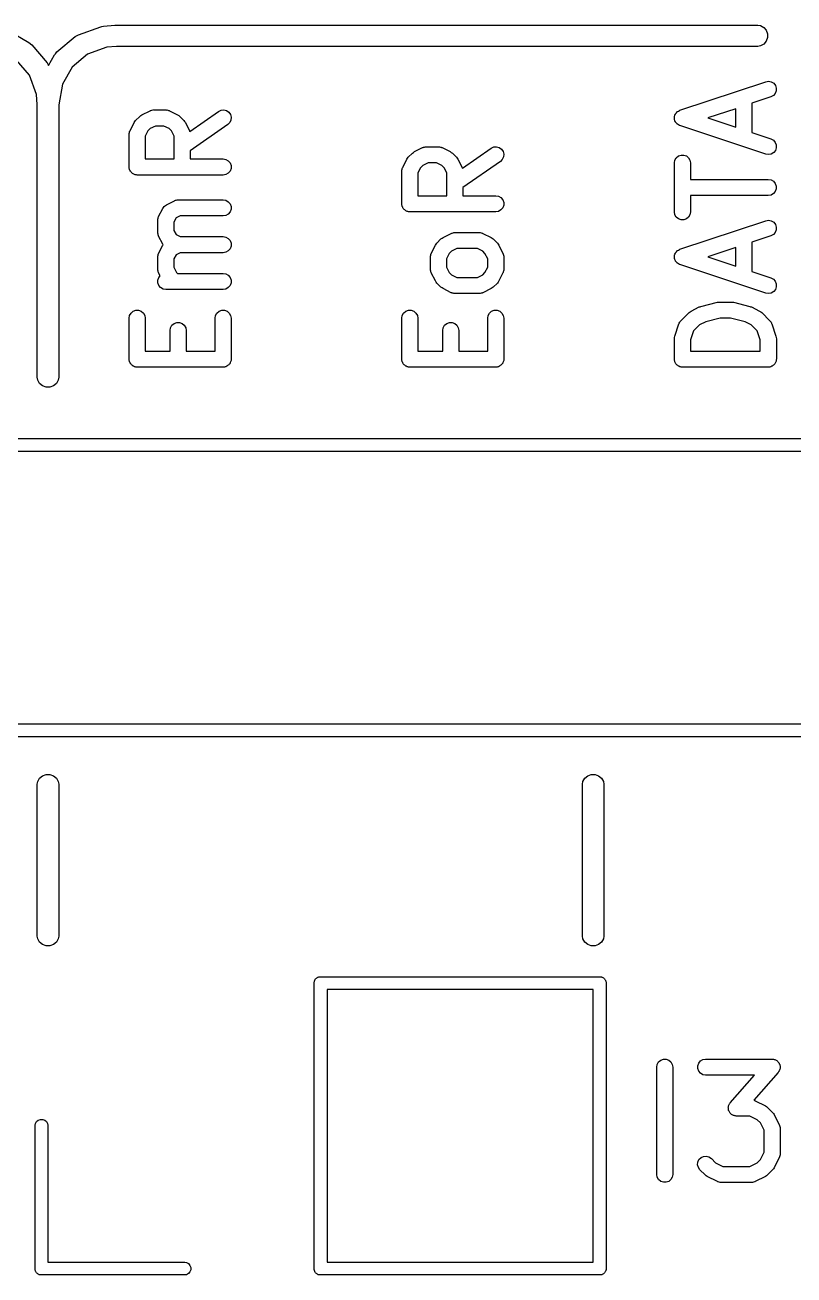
# Model space of a CAD drawing. Extents: x 105.8 to 188.8, y -135.8 to -88.1.
# Drawn here: x 166.16 to 173.32, y -100.45 to -88.8 of the extents above; entities that cross this region are included whole.
import ezdxf

# ---------------------------------------------------------------- set-up
doc = ezdxf.new("R2010")
doc.units = 0
doc.header["$MEASUREMENT"] = 0
doc.layers.add('BLACK', color=7, linetype='CONTINUOUS')

msp = doc.modelspace()

# ---------------------------------------------------------------- linework, layer by layer
at = {"layer": 'BLACK', "linetype": 'CONTINUOUS'}
for p, q in [((166.002, -88.8517), (166.193, -88.962)), ((166.653, -88.8911), (166.861, -88.8157)), ((166.861, -88.8157), (166.873, -88.8134)), ((166.873, -88.8134), (166.886, -88.81)), ((166.886, -88.81), (166.992, -88.8008)), ((166.992, -88.8008), (166.996, -88.8)), ((166.996, -88.8), (172.983, -88.8)), ((172.983, -88.8), (173.009, -88.8046)), ((173.009, -88.8046), (173.039, -88.8222)), ((173.039, -88.8222), (173.062, -88.8492)), ((173.062, -88.8492), (173.074, -88.8824)), ((173.074, -88.8824), (173.074, -88.9176)), ((166.193, -88.962), (166.22, -88.9843)), ((166.22, -88.9843), (166.362, -89.1532)), ((166.454, -89.0502), (166.623, -88.9085)), ((166.623, -88.9085), (166.653, -88.8911)), ((167.009, -89), (166.917, -89.0081)), ((172.983, -89), (167.009, -89)), ((173.009, -88.9954), (172.983, -89)), ((173.039, -88.9778), (173.009, -88.9954)), ((173.062, -88.9508), (173.039, -88.9778)), ((173.074, -88.9176), (173.062, -88.9508)), ((166.375, -89.176), (166.432, -89.0768)), ((166.432, -89.0768), (166.439, -89.0689)), ((166.439, -89.0689), (166.454, -89.0502)), ((166.738, -89.073), (166.596, -89.1921)), ((166.917, -89.0081), (166.738, -89.073)), ((166.197, -89.2683), (166.078, -89.1263)), ((166.362, -89.1532), (166.375, -89.176)), ((166.596, -89.1921), (166.504, -89.3525)), ((166.262, -89.4466), (166.197, -89.2683)), ((166.504, -89.3525), (166.47, -89.5438)), ((172.258, -89.5953), (173.058, -89.3286)), ((173.058, -89.3286), (173.084, -89.3248)), ((173.084, -89.3248), (173.109, -89.33)), ((173.109, -89.33), (173.132, -89.3436)), ((173.132, -89.3436), (173.148, -89.364)), ((166.27, -89.5394), (166.262, -89.4466)), ((173.106, -89.4709), (172.928, -89.53)), ((173.129, -89.4585), (173.106, -89.4709)), ((173.146, -89.439), (173.129, -89.4585)), ((173.155, -89.4148), (173.146, -89.439)), ((173.148, -89.364), (173.156, -89.3887)), ((173.156, -89.3887), (173.155, -89.4148)), ((166.27, -92.0837), (166.27, -89.5394)), ((166.47, -89.5438), (166.47, -92.0837)), ((172.778, -89.58), (172.519, -89.6664)), ((172.778, -89.7528), (172.778, -89.58)), ((172.928, -89.53), (172.928, -89.8028)), ((167.173, -89.7091), (167.18, -89.6994)), ((167.18, -89.6994), (167.187, -89.6896)), ((167.187, -89.6896), (167.225, -89.6515)), ((167.225, -89.6515), (167.235, -89.6446)), ((167.235, -89.6446), (167.245, -89.6374)), ((167.245, -89.6374), (167.321, -89.5993)), ((167.321, -89.5993), (167.325, -89.5981)), ((167.325, -89.5981), (167.329, -89.5959)), ((167.329, -89.5959), (167.337, -89.5944)), ((167.337, -89.5944), (167.346, -89.5919)), ((167.346, -89.5919), (167.35, -89.5922)), ((167.35, -89.5922), (167.354, -89.5914)), ((167.354, -89.5914), (167.469, -89.5914)), ((167.469, -89.5914), (167.473, -89.5922)), ((167.473, -89.5922), (167.477, -89.5919)), ((167.477, -89.5919), (167.486, -89.5944)), ((167.486, -89.5944), (167.494, -89.5959)), ((167.494, -89.5959), (167.498, -89.5981)), ((167.498, -89.5981), (167.502, -89.5993)), ((167.502, -89.5993), (167.578, -89.6374)), ((167.578, -89.6374), (167.588, -89.6446)), ((167.588, -89.6446), (167.598, -89.6515)), ((167.598, -89.6515), (167.636, -89.6896)), ((167.636, -89.6896), (167.643, -89.6994)), ((167.643, -89.6994), (167.65, -89.7091)), ((167.691, -89.7925), (167.959, -89.605)), ((167.959, -89.605), (167.983, -89.594)), ((167.983, -89.594), (168.008, -89.5917)), ((168.008, -89.5917), (168.034, -89.5984)), ((168.034, -89.5984), (168.055, -89.6134)), ((168.055, -89.6134), (168.07, -89.6347)), ((168.074, -89.6858), (168.063, -89.7094)), ((168.07, -89.6347), (168.077, -89.6599)), ((168.077, -89.6599), (168.074, -89.6858)), ((172.208, -89.6514), (172.212, -89.6411)), ((172.208, -89.6534), (172.208, -89.6514)), ((172.208, -89.6554), (172.208, -89.6534)), ((172.208, -89.6664), (172.208, -89.6554)), ((172.208, -89.6774), (172.208, -89.6664)), ((172.208, -89.6794), (172.208, -89.6774)), ((172.208, -89.6814), (172.208, -89.6794)), ((172.212, -89.6917), (172.208, -89.6814)), ((172.212, -89.6411), (172.216, -89.6307)), ((172.216, -89.7021), (172.212, -89.6917)), ((172.216, -89.6307), (172.217, -89.6291)), ((172.217, -89.7037), (172.216, -89.7021)), ((172.217, -89.6291), (172.218, -89.6271)), ((172.218, -89.7057), (172.217, -89.7037)), ((172.218, -89.6271), (172.225, -89.6189)), ((172.225, -89.6189), (172.232, -89.6103)), ((172.232, -89.6103), (172.234, -89.6092)), ((172.234, -89.6092), (172.235, -89.6077)), ((172.235, -89.6077), (172.245, -89.6024)), ((172.245, -89.6024), (172.254, -89.5967)), ((172.254, -89.5967), (172.256, -89.5962)), ((172.256, -89.5962), (172.258, -89.5953)), ((172.519, -89.6664), (172.778, -89.7528)), ((167.127, -89.8102), (167.13, -89.8018)), ((167.128, -89.8145), (167.127, -89.8102)), ((167.127, -89.8188), (167.128, -89.8145)), ((167.127, -90.1235), (167.127, -89.8188)), ((167.13, -89.8018), (167.131, -89.7931)), ((167.131, -89.7931), (167.134, -89.7894)), ((167.134, -89.7894), (167.135, -89.7852)), ((167.135, -89.7852), (167.173, -89.7091)), ((167.302, -89.787), (167.277, -89.8365)), ((167.323, -89.7661), (167.302, -89.787)), ((167.372, -89.7414), (167.323, -89.7661)), ((167.451, -89.7414), (167.372, -89.7414)), ((167.5, -89.7661), (167.451, -89.7414)), ((167.521, -89.787), (167.5, -89.7661)), ((167.546, -89.8365), (167.521, -89.787)), ((167.65, -89.7091), (167.688, -89.7852)), ((167.688, -89.7852), (167.689, -89.7894)), ((167.689, -89.7894), (167.691, -89.7925)), ((168.045, -89.7278), (167.696, -89.9721)), ((168.063, -89.7094), (168.045, -89.7278)), ((172.225, -89.7139), (172.218, -89.7057)), ((172.232, -89.7225), (172.225, -89.7139)), ((172.234, -89.7236), (172.232, -89.7225)), ((172.235, -89.7252), (172.234, -89.7236)), ((172.245, -89.7304), (172.235, -89.7252)), ((172.254, -89.7362), (172.245, -89.7304)), ((172.256, -89.7366), (172.254, -89.7362)), ((172.258, -89.7376), (172.256, -89.7366)), ((173.058, -90.0042), (172.258, -89.7376)), ((172.928, -89.8028), (173.106, -89.8619)), ((167.277, -89.8365), (167.277, -90.0485)), ((167.546, -90.0485), (167.546, -89.8365)), ((169.869, -89.9388), (169.877, -89.9373)), ((169.877, -89.9373), (169.886, -89.9348)), ((169.886, -89.9348), (169.89, -89.935)), ((169.89, -89.935), (169.894, -89.9343)), ((169.894, -89.9343), (170.009, -89.9343)), ((170.009, -89.9343), (170.013, -89.935)), ((170.013, -89.935), (170.017, -89.9348)), ((170.017, -89.9348), (170.026, -89.9373)), ((170.026, -89.9373), (170.034, -89.9388)), ((170.499, -89.9478), (170.523, -89.9368)), ((170.523, -89.9368), (170.548, -89.9345)), ((170.548, -89.9345), (170.574, -89.9413)), ((173.106, -89.8619), (173.129, -89.8743)), ((173.129, -89.8743), (173.146, -89.8938)), ((173.146, -89.8938), (173.155, -89.918)), ((173.155, -89.918), (173.156, -89.9441)), ((167.277, -90.0485), (167.546, -90.0485)), ((167.696, -89.9721), (167.696, -90.0485)), ((167.696, -90.0485), (168.002, -90.0485)), ((168.002, -90.0485), (168.028, -90.0531)), ((168.028, -90.0531), (168.05, -90.0661)), ((169.675, -90.1281), (169.713, -90.0519)), ((169.713, -90.0519), (169.72, -90.0423)), ((169.72, -90.0423), (169.727, -90.0324)), ((169.727, -90.0324), (169.765, -89.9943)), ((169.765, -89.9943), (169.775, -89.9874)), ((169.775, -89.9874), (169.785, -89.9803)), ((169.785, -89.9803), (169.861, -89.9422)), ((169.861, -89.9422), (169.865, -89.9409)), ((169.865, -89.9409), (169.869, -89.9388)), ((170.034, -89.9388), (170.038, -89.9409)), ((170.038, -89.9409), (170.042, -89.9422)), ((170.042, -89.9422), (170.118, -89.9803)), ((170.118, -89.9803), (170.128, -89.9874)), ((170.128, -89.9874), (170.138, -89.9943)), ((170.138, -89.9943), (170.176, -90.0324)), ((170.176, -90.0324), (170.183, -90.0423)), ((170.183, -90.0423), (170.19, -90.0519)), ((170.19, -90.0519), (170.228, -90.1281)), ((170.231, -90.1353), (170.499, -89.9478)), ((170.574, -89.9413), (170.595, -89.9562)), ((170.603, -90.0523), (170.585, -90.0707)), ((170.595, -89.9562), (170.61, -89.9776)), ((170.614, -90.0287), (170.603, -90.0523)), ((170.61, -89.9776), (170.617, -90.0027)), ((170.617, -90.0027), (170.614, -90.0287)), ((172.211, -90.0598), (172.224, -90.0372)), ((172.224, -90.0372), (172.244, -90.0205)), ((172.244, -90.0205), (172.269, -90.0116)), ((172.269, -90.0116), (172.295, -90.0116)), ((172.295, -90.0116), (172.319, -90.0205)), ((172.319, -90.0205), (172.339, -90.0372)), ((172.339, -90.0372), (172.352, -90.0598)), ((173.084, -90.008), (173.058, -90.0042)), ((173.109, -90.0028), (173.084, -90.008)), ((173.132, -89.9892), (173.109, -90.0028)), ((173.148, -89.9688), (173.132, -89.9892)), ((173.156, -89.9441), (173.148, -89.9688)), ((167.128, -90.13), (167.127, -90.1235)), ((167.128, -90.1366), (167.128, -90.13)), ((167.13, -90.1427), (167.128, -90.1366)), ((167.131, -90.1492), (167.13, -90.1427)), ((167.135, -90.1549), (167.131, -90.1492)), ((167.137, -90.161), (167.135, -90.1549)), ((167.141, -90.1661), (167.137, -90.161)), ((167.144, -90.1718), (167.141, -90.1661)), ((168.05, -90.0661), (168.067, -90.086)), ((168.067, -90.161), (168.05, -90.181)), ((168.067, -90.086), (168.076, -90.1105)), ((168.076, -90.1366), (168.067, -90.161)), ((168.076, -90.1105), (168.076, -90.1366)), ((169.667, -90.1531), (169.67, -90.1446)), ((169.668, -90.1574), (169.667, -90.1531)), ((169.667, -90.1616), (169.668, -90.1574)), ((169.667, -90.4664), (169.667, -90.1616)), ((169.67, -90.1446), (169.671, -90.136)), ((169.671, -90.136), (169.674, -90.1322)), ((169.674, -90.1322), (169.675, -90.1281)), ((169.842, -90.1299), (169.817, -90.1793)), ((169.863, -90.109), (169.842, -90.1299)), ((169.912, -90.0843), (169.863, -90.109)), ((169.991, -90.0843), (169.912, -90.0843)), ((170.04, -90.109), (169.991, -90.0843)), ((170.061, -90.1299), (170.04, -90.109)), ((170.086, -90.1793), (170.061, -90.1299)), ((170.228, -90.1281), (170.229, -90.1322)), ((170.229, -90.1322), (170.231, -90.1353)), ((170.585, -90.0707), (170.236, -90.315)), ((172.207, -90.0855), (172.211, -90.0598)), ((172.207, -90.5426), (172.207, -90.0855)), ((172.352, -90.0598), (172.357, -90.0855)), ((172.357, -90.0855), (172.357, -90.239)), ((167.149, -90.176), (167.144, -90.1718)), ((167.154, -90.181), (167.149, -90.176)), ((167.159, -90.1843), (167.154, -90.181)), ((167.164, -90.1885), (167.159, -90.1843)), ((167.171, -90.1907), (167.164, -90.1885)), ((167.176, -90.194), (167.171, -90.1907)), ((167.183, -90.1952), (167.176, -90.194)), ((167.189, -90.1974), (167.183, -90.1952)), ((167.195, -90.1974), (167.189, -90.1974)), ((167.202, -90.1985), (167.195, -90.1974)), ((168.002, -90.1985), (167.202, -90.1985)), ((168.028, -90.194), (168.002, -90.1985)), ((168.05, -90.181), (168.028, -90.194)), ((169.817, -90.1793), (169.817, -90.3914)), ((170.086, -90.3914), (170.086, -90.1793)), ((172.357, -90.239), (173.082, -90.239)), ((173.082, -90.239), (173.108, -90.2435)), ((173.108, -90.2435), (173.13, -90.2566)), ((173.13, -90.2566), (173.147, -90.2765)), ((173.147, -90.2765), (173.156, -90.301)), ((169.817, -90.3914), (170.086, -90.3914)), ((170.236, -90.315), (170.236, -90.3914)), ((170.236, -90.3914), (170.542, -90.3914)), ((170.542, -90.3914), (170.568, -90.3959)), ((170.568, -90.3959), (170.59, -90.409)), ((173.082, -90.389), (172.357, -90.389)), ((172.357, -90.389), (172.357, -90.5426)), ((173.108, -90.3845), (173.082, -90.389)), ((173.13, -90.3715), (173.108, -90.3845)), ((173.147, -90.3515), (173.13, -90.3715)), ((173.156, -90.327), (173.147, -90.3515)), ((173.156, -90.301), (173.156, -90.327)), ((167.401, -90.5852), (167.44, -90.5091)), ((167.44, -90.5091), (167.446, -90.5002)), ((167.446, -90.5002), (167.452, -90.491)), ((167.452, -90.491), (167.454, -90.4898)), ((167.454, -90.4898), (167.455, -90.4881)), ((167.455, -90.4881), (167.464, -90.4821)), ((167.464, -90.4821), (167.473, -90.4755)), ((167.473, -90.4755), (167.549, -90.4374)), ((167.549, -90.4374), (167.553, -90.4362)), ((167.553, -90.4362), (167.557, -90.434)), ((167.557, -90.434), (167.566, -90.4325)), ((167.566, -90.4325), (167.574, -90.43)), ((167.574, -90.43), (167.579, -90.4303)), ((167.579, -90.4303), (167.583, -90.4295)), ((167.583, -90.4295), (168.002, -90.4295)), ((168.002, -90.4295), (168.028, -90.434)), ((168.028, -90.434), (168.05, -90.447)), ((168.05, -90.447), (168.067, -90.467)), ((168.067, -90.467), (168.076, -90.4915)), ((168.076, -90.5175), (168.067, -90.542)), ((168.076, -90.4915), (168.076, -90.5175)), ((169.668, -90.4729), (169.667, -90.4664)), ((169.668, -90.4794), (169.668, -90.4729)), ((169.67, -90.4856), (169.668, -90.4794)), ((169.671, -90.4921), (169.67, -90.4856)), ((169.675, -90.4977), (169.671, -90.4921)), ((169.677, -90.5039), (169.675, -90.4977)), ((169.681, -90.5089), (169.677, -90.5039)), ((169.684, -90.5146), (169.681, -90.5089)), ((169.689, -90.5188), (169.684, -90.5146)), ((169.694, -90.5239), (169.689, -90.5188)), ((170.59, -90.409), (170.607, -90.4289)), ((170.607, -90.5039), (170.59, -90.5239)), ((170.607, -90.4289), (170.616, -90.4534)), ((170.616, -90.4794), (170.607, -90.5039)), ((170.616, -90.4534), (170.616, -90.4794)), ((167.394, -90.6102), (167.397, -90.6018)), ((167.394, -90.6145), (167.394, -90.6102)), ((167.394, -90.6188), (167.394, -90.6145)), ((167.394, -90.7331), (167.394, -90.6188)), ((167.397, -90.6018), (167.398, -90.5931)), ((167.398, -90.5931), (167.4, -90.5894)), ((167.4, -90.5894), (167.401, -90.5852)), ((167.563, -90.5985), (167.544, -90.6365)), ((167.544, -90.6365), (167.544, -90.7154)), ((167.601, -90.5795), (167.563, -90.5985)), ((168.002, -90.5795), (167.601, -90.5795)), ((168.028, -90.575), (168.002, -90.5795)), ((168.05, -90.562), (168.028, -90.575)), ((168.067, -90.542), (168.05, -90.562)), ((169.699, -90.5271), (169.694, -90.5239)), ((169.704, -90.5314), (169.699, -90.5271)), ((169.711, -90.5336), (169.704, -90.5314)), ((169.716, -90.5369), (169.711, -90.5336)), ((169.723, -90.538), (169.716, -90.5369)), ((169.729, -90.5403), (169.723, -90.538)), ((169.735, -90.5403), (169.729, -90.5403)), ((169.742, -90.5414), (169.735, -90.5403)), ((170.542, -90.5414), (169.742, -90.5414)), ((170.568, -90.5369), (170.542, -90.5414)), ((170.59, -90.5239), (170.568, -90.5369)), ((172.211, -90.5682), (172.207, -90.5426)), ((172.224, -90.5908), (172.211, -90.5682)), ((172.244, -90.6075), (172.224, -90.5908)), ((172.269, -90.6165), (172.244, -90.6075)), ((172.258, -90.8905), (173.058, -90.6238)), ((172.295, -90.6165), (172.269, -90.6165)), ((172.319, -90.6075), (172.295, -90.6165)), ((172.339, -90.5908), (172.319, -90.6075)), ((172.352, -90.5682), (172.339, -90.5908)), ((172.357, -90.5426), (172.352, -90.5682)), ((173.058, -90.6238), (173.084, -90.62)), ((173.084, -90.62), (173.109, -90.6252)), ((173.109, -90.6252), (173.132, -90.6389)), ((167.394, -90.7373), (167.394, -90.7331)), ((167.394, -90.7416), (167.394, -90.7373)), ((167.397, -90.7501), (167.394, -90.7416)), ((167.398, -90.7587), (167.397, -90.7501)), ((167.544, -90.7154), (167.563, -90.7534)), ((167.563, -90.7534), (167.601, -90.7724)), ((170.051, -90.7803), (170.127, -90.7422)), ((170.127, -90.7422), (170.132, -90.7409)), ((170.132, -90.7409), (170.135, -90.7388)), ((170.135, -90.7388), (170.144, -90.7373)), ((170.144, -90.7373), (170.152, -90.7348)), ((170.152, -90.7348), (170.157, -90.735)), ((170.157, -90.735), (170.161, -90.7343)), ((170.161, -90.7343), (170.39, -90.7343)), ((170.39, -90.7343), (170.394, -90.735)), ((170.394, -90.735), (170.398, -90.7348)), ((170.398, -90.7348), (170.407, -90.7373)), ((170.407, -90.7373), (170.415, -90.7388)), ((170.415, -90.7388), (170.419, -90.7409)), ((170.419, -90.7409), (170.423, -90.7422)), ((170.423, -90.7422), (170.499, -90.7803)), ((173.146, -90.7342), (173.129, -90.7537)), ((173.132, -90.6389), (173.148, -90.6593)), ((173.155, -90.71), (173.146, -90.7342)), ((173.148, -90.6593), (173.156, -90.684)), ((173.156, -90.684), (173.155, -90.71)), ((167.4, -90.7625), (167.398, -90.7587)), ((167.401, -90.7666), (167.4, -90.7625)), ((167.44, -90.8428), (167.401, -90.7666)), ((167.401, -90.9281), (167.44, -90.8519)), ((167.443, -90.8474), (167.44, -90.8428)), ((167.44, -90.8519), (167.443, -90.8474)), ((167.601, -90.7724), (168.002, -90.7724)), ((168.002, -90.7724), (168.028, -90.7769)), ((168.028, -90.7769), (168.05, -90.7899)), ((168.05, -90.7899), (168.067, -90.8099)), ((168.067, -90.8099), (168.076, -90.8343)), ((168.076, -90.8604), (168.067, -90.8849)), ((168.076, -90.8343), (168.076, -90.8604)), ((169.941, -90.9281), (169.98, -90.8519)), ((169.98, -90.8519), (169.987, -90.8423)), ((169.987, -90.8423), (169.994, -90.8324)), ((169.994, -90.8324), (170.032, -90.7943)), ((170.032, -90.7943), (170.042, -90.7874)), ((170.042, -90.7874), (170.051, -90.7803)), ((170.499, -90.7803), (170.509, -90.7874)), ((170.509, -90.7874), (170.519, -90.7943)), ((170.519, -90.7943), (170.557, -90.8324)), ((170.557, -90.8324), (170.564, -90.8423)), ((170.564, -90.8423), (170.571, -90.8519)), ((170.571, -90.8519), (170.609, -90.9281)), ((173.106, -90.7661), (172.928, -90.8252)), ((172.928, -90.8252), (172.928, -91.0981)), ((173.129, -90.7537), (173.106, -90.7661)), ((167.394, -90.9531), (167.397, -90.9446)), ((167.394, -90.9574), (167.394, -90.9531)), ((167.394, -90.9616), (167.394, -90.9574)), ((167.394, -91.0759), (167.394, -90.9616)), ((167.397, -90.9446), (167.398, -90.936)), ((167.398, -90.936), (167.4, -90.9322)), ((167.4, -90.9322), (167.401, -90.9281)), ((167.563, -90.9414), (167.544, -90.9793)), ((167.544, -90.9793), (167.544, -91.0582)), ((167.601, -90.9224), (167.563, -90.9414)), ((168.002, -90.9224), (167.601, -90.9224)), ((168.028, -90.9178), (168.002, -90.9224)), ((168.05, -90.9048), (168.028, -90.9178)), ((168.067, -90.8849), (168.05, -90.9048)), ((169.934, -90.9531), (169.937, -90.9446)), ((169.934, -90.9574), (169.934, -90.9531)), ((169.934, -90.9616), (169.934, -90.9574)), ((169.934, -91.0759), (169.934, -90.9616)), ((169.937, -90.9446), (169.938, -90.936)), ((169.938, -90.936), (169.94, -90.9322)), ((169.94, -90.9322), (169.941, -90.9281)), ((170.108, -90.9299), (170.084, -90.9793)), ((170.084, -90.9793), (170.084, -91.0582)), ((170.129, -90.909), (170.108, -90.9299)), ((170.179, -90.8843), (170.129, -90.909)), ((170.372, -90.8843), (170.179, -90.8843)), ((170.421, -90.909), (170.372, -90.8843)), ((170.442, -90.9299), (170.421, -90.909)), ((170.467, -90.9793), (170.442, -90.9299)), ((170.467, -91.0582), (170.467, -90.9793)), ((170.609, -90.9281), (170.61, -90.9322)), ((170.61, -90.9322), (170.612, -90.936)), ((170.612, -90.936), (170.614, -90.9446)), ((170.614, -90.9446), (170.616, -90.9531)), ((170.616, -90.9531), (170.616, -90.9574)), ((170.616, -90.9574), (170.617, -90.9616)), ((170.617, -90.9616), (170.617, -91.0759)), ((172.208, -90.9466), (172.212, -90.9364)), ((172.208, -90.9487), (172.208, -90.9466)), ((172.208, -90.9506), (172.208, -90.9487)), ((172.208, -90.9616), (172.208, -90.9506)), ((172.208, -90.9726), (172.208, -90.9616)), ((172.208, -90.9746), (172.208, -90.9726)), ((172.208, -90.9767), (172.208, -90.9746)), ((172.212, -90.9869), (172.208, -90.9767)), ((172.212, -90.9364), (172.216, -90.9259)), ((172.216, -90.9259), (172.217, -90.9243)), ((172.217, -90.9243), (172.218, -90.9224)), ((172.218, -90.9224), (172.225, -90.9141)), ((172.225, -90.9141), (172.232, -90.9055)), ((172.232, -90.9055), (172.234, -90.9044)), ((172.234, -90.9044), (172.235, -90.9029)), ((172.235, -90.9029), (172.245, -90.8977)), ((172.245, -90.8977), (172.254, -90.8919)), ((172.254, -90.8919), (172.256, -90.8915)), ((172.256, -90.8915), (172.258, -90.8905)), ((172.778, -90.8752), (172.519, -90.9616)), ((172.519, -90.9616), (172.778, -91.0481)), ((172.778, -91.0481), (172.778, -90.8752)), ((167.394, -91.0802), (167.394, -91.0759)), ((167.394, -91.0845), (167.394, -91.0802)), ((167.397, -91.0929), (167.394, -91.0845)), ((167.398, -91.1016), (167.397, -91.0929)), ((167.4, -91.1053), (167.398, -91.1016)), ((167.544, -91.0582), (167.568, -91.1077)), ((169.934, -91.0802), (169.934, -91.0759)), ((169.934, -91.0845), (169.934, -91.0802)), ((169.937, -91.0929), (169.934, -91.0845)), ((169.938, -91.1016), (169.937, -91.0929)), ((169.94, -91.1053), (169.938, -91.1016)), ((170.084, -91.0582), (170.108, -91.1077)), ((170.442, -91.1077), (170.467, -91.0582)), ((170.612, -91.1016), (170.61, -91.1053)), ((170.614, -91.0929), (170.612, -91.1016)), ((170.616, -91.0845), (170.614, -91.0929)), ((170.617, -91.0759), (170.616, -91.0802)), ((170.616, -91.0802), (170.616, -91.0845)), ((172.216, -90.9974), (172.212, -90.9869)), ((172.217, -90.999), (172.216, -90.9974)), ((172.218, -91.0009), (172.217, -90.999)), ((172.225, -91.0091), (172.218, -91.0009)), ((172.232, -91.0178), (172.225, -91.0091)), ((172.234, -91.0188), (172.232, -91.0178)), ((172.235, -91.0204), (172.234, -91.0188)), ((172.245, -91.0256), (172.235, -91.0204)), ((172.254, -91.0314), (172.245, -91.0256)), ((172.256, -91.0318), (172.254, -91.0314)), ((172.258, -91.0328), (172.256, -91.0318)), ((173.058, -91.2995), (172.258, -91.0328)), ((172.928, -91.0981), (173.106, -91.1572)), ((167.395, -91.1772), (167.404, -91.1527)), ((167.395, -91.2032), (167.395, -91.1772)), ((167.404, -91.2277), (167.395, -91.2032)), ((167.401, -91.1095), (167.4, -91.1053)), ((167.416, -91.1382), (167.401, -91.1095)), ((167.404, -91.1527), (167.416, -91.1382)), ((167.568, -91.1077), (167.576, -91.1152)), ((167.576, -91.1152), (168.002, -91.1152)), ((168.002, -91.1152), (168.028, -91.1197)), ((168.028, -91.1197), (168.05, -91.1328)), ((168.05, -91.1328), (168.067, -91.1527)), ((168.067, -91.1527), (168.076, -91.1772)), ((168.076, -91.2032), (168.067, -91.2277)), ((168.076, -91.1772), (168.076, -91.2032)), ((169.941, -91.1095), (169.94, -91.1053)), ((169.98, -91.1857), (169.941, -91.1095)), ((169.987, -91.1953), (169.98, -91.1857)), ((169.994, -91.2052), (169.987, -91.1953)), ((170.032, -91.2432), (169.994, -91.2052)), ((170.108, -91.1077), (170.129, -91.1286)), ((170.129, -91.1286), (170.179, -91.1533)), ((170.179, -91.1533), (170.372, -91.1533)), ((170.372, -91.1533), (170.421, -91.1286)), ((170.421, -91.1286), (170.442, -91.1077)), ((170.557, -91.2052), (170.519, -91.2432)), ((170.564, -91.1953), (170.557, -91.2052)), ((170.571, -91.1857), (170.564, -91.1953)), ((170.609, -91.1095), (170.571, -91.1857)), ((170.61, -91.1053), (170.609, -91.1095)), ((173.106, -91.1572), (173.129, -91.1696)), ((173.129, -91.1696), (173.146, -91.189)), ((173.146, -91.189), (173.155, -91.2133)), ((173.155, -91.2133), (173.156, -91.2393)), ((167.42, -91.2477), (167.404, -91.2277)), ((167.443, -91.2607), (167.42, -91.2477)), ((167.469, -91.2652), (167.443, -91.2607)), ((168.002, -91.2652), (167.469, -91.2652)), ((168.028, -91.2607), (168.002, -91.2652)), ((168.05, -91.2477), (168.028, -91.2607)), ((168.067, -91.2277), (168.05, -91.2477)), ((170.042, -91.2501), (170.032, -91.2432)), ((170.051, -91.2573), (170.042, -91.2501)), ((170.127, -91.2954), (170.051, -91.2573)), ((170.132, -91.2966), (170.127, -91.2954)), ((170.135, -91.2988), (170.132, -91.2966)), ((170.144, -91.3003), (170.135, -91.2988)), ((170.152, -91.3028), (170.144, -91.3003)), ((170.157, -91.3026), (170.152, -91.3028)), ((170.161, -91.3033), (170.157, -91.3026)), ((170.39, -91.3033), (170.161, -91.3033)), ((170.394, -91.3026), (170.39, -91.3033)), ((170.398, -91.3028), (170.394, -91.3026)), ((170.407, -91.3003), (170.398, -91.3028)), ((170.415, -91.2988), (170.407, -91.3003)), ((170.419, -91.2966), (170.415, -91.2988)), ((170.423, -91.2954), (170.419, -91.2966)), ((170.499, -91.2573), (170.423, -91.2954)), ((170.509, -91.2501), (170.499, -91.2573)), ((170.519, -91.2432), (170.509, -91.2501)), ((173.084, -91.3033), (173.058, -91.2995)), ((173.109, -91.2981), (173.084, -91.3033)), ((173.132, -91.2844), (173.109, -91.2981)), ((173.148, -91.264), (173.132, -91.2844)), ((173.156, -91.2393), (173.148, -91.264)), ((172.363, -91.466), (172.439, -91.4279)), ((172.439, -91.4279), (172.447, -91.4256)), ((172.447, -91.4256), (172.454, -91.4222)), ((172.454, -91.4222), (172.607, -91.3841)), ((172.607, -91.3841), (172.616, -91.3835)), ((172.616, -91.3835), (172.625, -91.3819)), ((172.625, -91.3819), (172.739, -91.3819)), ((172.739, -91.3819), (172.748, -91.3835)), ((172.748, -91.3835), (172.757, -91.3841)), ((172.757, -91.3841), (172.91, -91.4222)), ((172.91, -91.4222), (172.917, -91.4256)), ((172.917, -91.4256), (172.925, -91.4279)), ((172.925, -91.4279), (173.001, -91.466)), ((167.127, -91.5331), (167.131, -91.5074)), ((167.127, -91.914), (167.127, -91.5331)), ((167.131, -91.5074), (167.144, -91.4849)), ((167.144, -91.4849), (167.164, -91.4681)), ((167.164, -91.4681), (167.189, -91.4592)), ((167.189, -91.4592), (167.215, -91.4592)), ((167.215, -91.4592), (167.239, -91.4681)), ((167.239, -91.4681), (167.259, -91.4849)), ((167.259, -91.4849), (167.272, -91.5074)), ((167.272, -91.5074), (167.277, -91.5331)), ((167.277, -91.5331), (167.277, -91.839)), ((167.927, -91.5331), (167.931, -91.5074)), ((167.927, -91.839), (167.927, -91.5331)), ((167.931, -91.5074), (167.944, -91.4849)), ((167.944, -91.4849), (167.964, -91.4681)), ((167.964, -91.4681), (167.989, -91.4592)), ((167.989, -91.4592), (168.015, -91.4592)), ((168.015, -91.4592), (168.039, -91.4681)), ((168.039, -91.4681), (168.059, -91.4849)), ((168.059, -91.4849), (168.072, -91.5074)), ((168.072, -91.5074), (168.077, -91.5331)), ((168.077, -91.5331), (168.077, -91.914)), ((169.667, -91.5331), (169.671, -91.5074)), ((169.667, -91.914), (169.667, -91.5331)), ((169.671, -91.5074), (169.684, -91.4849)), ((169.684, -91.4849), (169.704, -91.4681)), ((169.704, -91.4681), (169.729, -91.4592)), ((169.729, -91.4592), (169.755, -91.4592)), ((169.755, -91.4592), (169.779, -91.4681)), ((169.779, -91.4681), (169.799, -91.4849)), ((169.799, -91.4849), (169.812, -91.5074)), ((169.812, -91.5074), (169.817, -91.5331)), ((169.817, -91.5331), (169.817, -91.839)), ((170.467, -91.5331), (170.471, -91.5074)), ((170.467, -91.839), (170.467, -91.5331)), ((170.471, -91.5074), (170.484, -91.4849)), ((170.484, -91.4849), (170.504, -91.4681)), ((170.504, -91.4681), (170.529, -91.4592)), ((170.529, -91.4592), (170.555, -91.4592)), ((170.555, -91.4592), (170.579, -91.4681)), ((170.579, -91.4681), (170.599, -91.4849)), ((170.599, -91.4849), (170.612, -91.5074)), ((170.612, -91.5074), (170.617, -91.5331)), ((170.617, -91.5331), (170.617, -91.914)), ((172.257, -91.5704), (172.261, -91.5626)), ((172.261, -91.5626), (172.264, -91.5598)), ((172.264, -91.5598), (172.267, -91.5562)), ((172.267, -91.5562), (172.343, -91.48)), ((172.343, -91.48), (172.353, -91.4731)), ((172.353, -91.4731), (172.363, -91.466)), ((172.499, -91.5657), (172.441, -91.5947)), ((172.634, -91.5319), (172.499, -91.5657)), ((172.73, -91.5319), (172.634, -91.5319)), ((172.865, -91.5657), (172.73, -91.5319)), ((172.923, -91.5947), (172.865, -91.5657)), ((173.001, -91.466), (173.011, -91.4732)), ((173.011, -91.4732), (173.021, -91.48)), ((173.021, -91.48), (173.097, -91.5562)), ((173.097, -91.5562), (173.099, -91.5598)), ((173.099, -91.5598), (173.103, -91.5626)), ((173.103, -91.5626), (173.107, -91.5704)), ((167.508, -91.6474), (167.512, -91.6217)), ((167.508, -91.839), (167.508, -91.6474)), ((167.512, -91.6217), (167.525, -91.5991)), ((167.525, -91.5991), (167.545, -91.5824)), ((167.545, -91.5824), (167.57, -91.5735)), ((167.57, -91.5735), (167.596, -91.5735)), ((167.596, -91.5735), (167.62, -91.5824)), ((167.62, -91.5824), (167.64, -91.5991)), ((167.64, -91.5991), (167.653, -91.6217)), ((167.653, -91.6217), (167.658, -91.6474)), ((167.658, -91.6474), (167.658, -91.839)), ((170.048, -91.6474), (170.052, -91.6217)), ((170.048, -91.839), (170.048, -91.6474)), ((170.052, -91.6217), (170.065, -91.5991)), ((170.065, -91.5991), (170.085, -91.5824)), ((170.085, -91.5824), (170.11, -91.5735)), ((170.11, -91.5735), (170.136, -91.5735)), ((170.136, -91.5735), (170.16, -91.5824)), ((170.16, -91.5824), (170.18, -91.5991)), ((170.18, -91.5991), (170.193, -91.6217)), ((170.193, -91.6217), (170.198, -91.6474)), ((170.198, -91.6474), (170.198, -91.839)), ((172.211, -91.6998), (172.249, -91.5855)), ((172.249, -91.5855), (172.251, -91.5817)), ((172.251, -91.5817), (172.252, -91.5776)), ((172.252, -91.5776), (172.257, -91.5704)), ((172.386, -91.6498), (172.357, -91.7357)), ((172.441, -91.5947), (172.386, -91.6498)), ((172.978, -91.6498), (172.923, -91.5947)), ((173.007, -91.7357), (172.978, -91.6498)), ((173.107, -91.5704), (173.112, -91.5776)), ((173.112, -91.5776), (173.113, -91.5817)), ((173.113, -91.5817), (173.115, -91.5855)), ((173.115, -91.5855), (173.153, -91.6998)), ((172.207, -91.7235), (172.209, -91.7117)), ((172.207, -91.914), (172.207, -91.7235)), ((172.209, -91.7117), (172.211, -91.6998)), ((172.357, -91.7357), (172.357, -91.839)), ((173.007, -91.839), (173.007, -91.7357)), ((173.153, -91.6998), (173.155, -91.7117)), ((173.155, -91.7117), (173.157, -91.7235)), ((173.157, -91.7235), (173.157, -91.914)), ((167.128, -91.9205), (167.127, -91.914)), ((167.277, -91.839), (167.508, -91.839)), ((167.658, -91.839), (167.927, -91.839)), ((168.077, -91.914), (168.076, -91.9205)), ((169.668, -91.9205), (169.667, -91.914)), ((169.817, -91.839), (170.048, -91.839)), ((170.198, -91.839), (170.467, -91.839)), ((170.617, -91.914), (170.616, -91.9205)), ((172.208, -91.9205), (172.207, -91.914)), ((172.357, -91.839), (173.007, -91.839)), ((173.157, -91.914), (173.156, -91.9205)), ((167.128, -91.927), (167.128, -91.9205)), ((167.13, -91.9332), (167.128, -91.927)), ((167.131, -91.9397), (167.13, -91.9332)), ((167.135, -91.9454), (167.131, -91.9397)), ((167.137, -91.9515), (167.135, -91.9454)), ((167.141, -91.9565), (167.137, -91.9515)), ((167.144, -91.9622), (167.141, -91.9565)), ((167.149, -91.9664), (167.144, -91.9622)), ((167.154, -91.9715), (167.149, -91.9664)), ((167.159, -91.9748), (167.154, -91.9715)), ((167.164, -91.979), (167.159, -91.9748)), ((167.171, -91.9812), (167.164, -91.979)), ((167.176, -91.9845), (167.171, -91.9812)), ((167.183, -91.9856), (167.176, -91.9845)), ((167.189, -91.9879), (167.183, -91.9856)), ((167.195, -91.9879), (167.189, -91.9879)), ((167.202, -91.989), (167.195, -91.9879)), ((168.002, -91.989), (167.202, -91.989)), ((168.008, -91.9879), (168.002, -91.989)), ((168.015, -91.9879), (168.008, -91.9879)), ((168.021, -91.9856), (168.015, -91.9879)), ((168.028, -91.9845), (168.021, -91.9856)), ((168.033, -91.9812), (168.028, -91.9845)), ((168.039, -91.979), (168.033, -91.9812)), ((168.044, -91.9748), (168.039, -91.979)), ((168.05, -91.9715), (168.044, -91.9748)), ((168.054, -91.9664), (168.05, -91.9715)), ((168.059, -91.9622), (168.054, -91.9664)), ((168.063, -91.9565), (168.059, -91.9622)), ((168.067, -91.9515), (168.063, -91.9565)), ((168.069, -91.9454), (168.067, -91.9515)), ((168.072, -91.9397), (168.069, -91.9454)), ((168.074, -91.9332), (168.072, -91.9397)), ((168.076, -91.927), (168.074, -91.9332)), ((168.076, -91.9205), (168.076, -91.927)), ((169.668, -91.927), (169.668, -91.9205)), ((169.67, -91.9332), (169.668, -91.927)), ((169.671, -91.9397), (169.67, -91.9332)), ((169.675, -91.9454), (169.671, -91.9397)), ((169.677, -91.9515), (169.675, -91.9454)), ((169.681, -91.9565), (169.677, -91.9515)), ((169.684, -91.9622), (169.681, -91.9565)), ((169.689, -91.9664), (169.684, -91.9622)), ((169.694, -91.9715), (169.689, -91.9664)), ((169.699, -91.9748), (169.694, -91.9715)), ((169.704, -91.979), (169.699, -91.9748)), ((169.711, -91.9812), (169.704, -91.979)), ((169.716, -91.9845), (169.711, -91.9812)), ((169.723, -91.9856), (169.716, -91.9845)), ((169.729, -91.9879), (169.723, -91.9856)), ((169.735, -91.9879), (169.729, -91.9879)), ((169.742, -91.989), (169.735, -91.9879)), ((170.542, -91.989), (169.742, -91.989)), ((170.548, -91.9879), (170.542, -91.989)), ((170.555, -91.9879), (170.548, -91.9879)), ((170.561, -91.9856), (170.555, -91.9879)), ((170.568, -91.9845), (170.561, -91.9856)), ((170.573, -91.9812), (170.568, -91.9845)), ((170.579, -91.979), (170.573, -91.9812)), ((170.584, -91.9748), (170.579, -91.979)), ((170.59, -91.9715), (170.584, -91.9748)), ((170.594, -91.9664), (170.59, -91.9715)), ((170.599, -91.9622), (170.594, -91.9664)), ((170.603, -91.9565), (170.599, -91.9622)), ((170.607, -91.9515), (170.603, -91.9565)), ((170.609, -91.9454), (170.607, -91.9515)), ((170.612, -91.9397), (170.609, -91.9454)), ((170.614, -91.9332), (170.612, -91.9397)), ((170.616, -91.927), (170.614, -91.9332)), ((170.616, -91.9205), (170.616, -91.927)), ((172.208, -91.927), (172.208, -91.9205)), ((172.21, -91.9332), (172.208, -91.927)), ((172.211, -91.9397), (172.21, -91.9332)), ((172.215, -91.9454), (172.211, -91.9397)), ((172.217, -91.9515), (172.215, -91.9454)), ((172.221, -91.9565), (172.217, -91.9515)), ((172.224, -91.9622), (172.221, -91.9565)), ((172.229, -91.9664), (172.224, -91.9622)), ((172.234, -91.9715), (172.229, -91.9664)), ((172.239, -91.9748), (172.234, -91.9715)), ((172.244, -91.979), (172.239, -91.9748)), ((172.251, -91.9812), (172.244, -91.979)), ((172.256, -91.9845), (172.251, -91.9812)), ((172.263, -91.9856), (172.256, -91.9845)), ((172.269, -91.9879), (172.263, -91.9856)), ((172.275, -91.9879), (172.269, -91.9879)), ((172.282, -91.989), (172.275, -91.9879)), ((173.082, -91.989), (172.282, -91.989)), ((173.088, -91.9879), (173.082, -91.989)), ((173.095, -91.9879), (173.088, -91.9879)), ((173.101, -91.9856), (173.095, -91.9879)), ((173.108, -91.9845), (173.101, -91.9856)), ((173.113, -91.9812), (173.108, -91.9845)), ((173.119, -91.979), (173.113, -91.9812)), ((173.124, -91.9748), (173.119, -91.979)), ((173.13, -91.9715), (173.124, -91.9748)), ((173.134, -91.9664), (173.13, -91.9715)), ((173.139, -91.9622), (173.134, -91.9664)), ((173.143, -91.9565), (173.139, -91.9622)), ((173.147, -91.9515), (173.143, -91.9565)), ((173.149, -91.9454), (173.147, -91.9515)), ((173.152, -91.9397), (173.149, -91.9454)), ((173.154, -91.9332), (173.152, -91.9397)), ((173.156, -91.927), (173.154, -91.9332)), ((173.156, -91.9205), (173.156, -91.927)), ((166.275, -92.1097), (166.27, -92.0837)), ((166.292, -92.1403), (166.275, -92.1097)), ((166.319, -92.1629), (166.292, -92.1403)), ((166.448, -92.1403), (166.421, -92.1629)), ((166.465, -92.1097), (166.448, -92.1403)), ((166.47, -92.0837), (166.465, -92.1097)), ((166.352, -92.175), (166.319, -92.1629)), ((166.388, -92.175), (166.352, -92.175)), ((166.421, -92.1629), (166.388, -92.175)), ((143.505, -92.6535), (186.755, -92.6535)), ((186.69, -92.7735), (143.57, -92.7735)), ((143.57, -95.3135), (186.69, -95.3135)), ((186.755, -95.4335), (143.505, -95.4335)), ((166.27, -95.8763), (166.275, -95.8503)), ((166.27, -97.2907), (166.27, -95.8763)), ((166.275, -95.8503), (166.292, -95.8197)), ((166.292, -95.8197), (166.319, -95.7971)), ((166.319, -95.7971), (166.352, -95.785)), ((166.352, -95.785), (166.388, -95.785)), ((166.388, -95.785), (166.421, -95.7971)), ((166.421, -95.7971), (166.448, -95.8197)), ((166.448, -95.8197), (166.465, -95.8503)), ((166.465, -95.8503), (166.47, -95.8763)), ((166.47, -95.8763), (166.47, -97.2907)), ((171.35, -95.8763), (171.355, -95.8503)), ((171.35, -97.2907), (171.35, -95.8763)), ((171.355, -95.8503), (171.372, -95.8197)), ((171.372, -95.8197), (171.399, -95.7971)), ((171.399, -95.7971), (171.432, -95.785)), ((171.432, -95.785), (171.468, -95.785)), ((171.468, -95.785), (171.501, -95.7971)), ((171.501, -95.7971), (171.528, -95.8197)), ((171.528, -95.8197), (171.545, -95.8503)), ((171.545, -95.8503), (171.55, -95.8763)), ((171.55, -95.8763), (171.55, -97.2907)), ((166.275, -97.3167), (166.27, -97.2907)), ((166.292, -97.3473), (166.275, -97.3167)), ((166.319, -97.3699), (166.292, -97.3473)), ((166.352, -97.382), (166.319, -97.3699)), ((166.388, -97.382), (166.352, -97.382)), ((166.421, -97.3699), (166.388, -97.382)), ((166.448, -97.3473), (166.421, -97.3699)), ((166.465, -97.3167), (166.448, -97.3473)), ((166.47, -97.2907), (166.465, -97.3167)), ((171.355, -97.3167), (171.35, -97.2907)), ((171.372, -97.3473), (171.355, -97.3167)), ((171.399, -97.3699), (171.372, -97.3473)), ((171.432, -97.382), (171.399, -97.3699)), ((171.468, -97.382), (171.432, -97.382)), ((171.501, -97.3699), (171.468, -97.382)), ((171.528, -97.3473), (171.501, -97.3699)), ((171.545, -97.3167), (171.528, -97.3473)), ((171.55, -97.2907), (171.545, -97.3167)), ((168.85, -97.7194), (168.852, -97.7144)), ((168.85, -97.7247), (168.85, -97.7194)), ((168.85, -97.7248), (168.85, -97.7247)), ((168.85, -100.379), (168.85, -97.7248)), ((168.852, -97.7144), (168.853, -97.7092)), ((168.853, -97.7092), (168.855, -97.7045)), ((168.855, -97.7045), (168.857, -97.6995)), ((168.857, -97.6995), (168.861, -97.6955)), ((168.861, -97.6955), (168.863, -97.6908)), ((168.863, -97.6908), (168.867, -97.6874)), ((168.867, -97.6874), (168.871, -97.6833)), ((168.871, -97.6833), (168.875, -97.6807)), ((168.875, -97.6807), (168.88, -97.6772)), ((168.88, -97.6772), (168.885, -97.6754)), ((168.885, -97.6754), (168.889, -97.6727)), ((168.889, -97.6727), (168.894, -97.6718)), ((168.894, -97.6718), (168.899, -97.67)), ((168.899, -97.67), (168.905, -97.67)), ((168.905, -97.67), (168.905, -97.67)), ((168.905, -97.67), (171.515, -97.67)), ((171.515, -97.67), (171.521, -97.67)), ((171.515, -97.67), (171.515, -97.67)), ((171.521, -97.67), (171.526, -97.6718)), ((171.526, -97.6718), (171.531, -97.6727)), ((171.531, -97.6727), (171.535, -97.6754)), ((171.535, -97.6754), (171.54, -97.6772)), ((171.54, -97.6772), (171.545, -97.6807)), ((171.545, -97.6807), (171.549, -97.6833)), ((171.549, -97.6833), (171.553, -97.6874)), ((171.553, -97.6874), (171.557, -97.6908)), ((171.557, -97.6908), (171.559, -97.6955)), ((171.559, -97.6955), (171.563, -97.6995)), ((171.563, -97.6995), (171.565, -97.7045)), ((171.565, -97.7045), (171.567, -97.7092)), ((171.567, -97.7092), (171.568, -97.7144)), ((171.568, -97.7144), (171.57, -97.7194)), ((171.57, -97.7194), (171.57, -97.7247)), ((171.57, -97.7247), (171.57, -97.7248)), ((171.57, -97.7248), (171.57, -100.395)), ((168.97, -97.79), (168.97, -100.33)), ((171.45, -97.79), (168.97, -97.79)), ((171.45, -100.33), (171.45, -97.79)), ((172.079, -98.4474), (172.104, -98.4385)), ((172.104, -98.4385), (172.13, -98.4385)), ((172.13, -98.4385), (172.154, -98.4474)), ((172.45, -98.4549), (172.472, -98.4419)), ((172.472, -98.4419), (172.498, -98.4374)), ((172.498, -98.4374), (173.117, -98.4374)), ((173.117, -98.4374), (173.124, -98.4387)), ((173.124, -98.4387), (173.131, -98.4388)), ((173.131, -98.4388), (173.137, -98.4409)), ((173.137, -98.4409), (173.142, -98.4419)), ((173.142, -98.4419), (173.149, -98.4456)), ((172.042, -98.5124), (172.046, -98.4867)), ((172.042, -99.5124), (172.042, -98.5124)), ((172.046, -98.4867), (172.059, -98.4642)), ((172.059, -98.4642), (172.079, -98.4474)), ((172.154, -98.4474), (172.174, -98.4642)), ((172.174, -98.4642), (172.187, -98.4867)), ((172.187, -98.4867), (172.192, -98.5124)), ((172.192, -98.5124), (172.192, -99.5124)), ((172.424, -98.4994), (172.433, -98.4749)), ((172.424, -98.5254), (172.424, -98.4994)), ((172.433, -98.5499), (172.424, -98.5254)), ((172.433, -98.4749), (172.45, -98.4549)), ((172.45, -98.5698), (172.433, -98.5499)), ((173.149, -98.4456), (173.156, -98.4482)), ((173.156, -98.4482), (173.16, -98.452)), ((173.16, -98.452), (173.165, -98.4549)), ((173.165, -98.4549), (173.17, -98.4605)), ((173.17, -98.4605), (173.175, -98.4654)), ((173.177, -98.5555), (173.173, -98.5618)), ((173.175, -98.4654), (173.178, -98.4704)), ((173.182, -98.5499), (173.177, -98.5555)), ((173.178, -98.4704), (173.182, -98.4749)), ((173.182, -98.4749), (173.184, -98.4818)), ((173.184, -98.5444), (173.182, -98.5499)), ((173.184, -98.4818), (173.188, -98.4882)), ((173.187, -98.5395), (173.184, -98.5444)), ((173.188, -98.5323), (173.187, -98.5395)), ((173.188, -98.4882), (173.189, -98.4939)), ((173.191, -98.5254), (173.188, -98.5323)), ((173.189, -98.4939), (173.191, -98.4994)), ((173.191, -98.4994), (173.191, -98.5067)), ((173.191, -98.5067), (173.192, -98.5139)), ((173.192, -98.5139), (173.191, -98.5196)), ((173.191, -98.5196), (173.191, -98.5254)), ((172.472, -98.5829), (172.45, -98.5698)), ((172.498, -98.5874), (172.472, -98.5829)), ((172.952, -98.5874), (172.498, -98.5874)), ((172.727, -98.8439), (172.952, -98.5874)), ((173.173, -98.5618), (172.946, -98.8218)), ((172.708, -98.8918), (172.71, -98.8861)), ((172.71, -98.899), (172.708, -98.8918)), ((172.71, -98.8803), (172.712, -98.8734)), ((172.71, -98.8861), (172.71, -98.8803)), ((172.71, -98.9064), (172.71, -98.899)), ((172.712, -98.9118), (172.71, -98.9064)), ((172.712, -98.8734), (172.714, -98.8662)), ((172.714, -98.8662), (172.717, -98.8613)), ((172.717, -98.8613), (172.719, -98.8558)), ((172.719, -98.8558), (172.723, -98.8502)), ((172.723, -98.8502), (172.727, -98.8439)), ((172.946, -98.8218), (172.952, -98.8229)), ((172.952, -98.8229), (172.956, -98.825)), ((172.956, -98.825), (172.96, -98.8263)), ((172.96, -98.8263), (173.055, -98.8739)), ((173.055, -98.8739), (173.065, -98.881)), ((173.065, -98.881), (173.075, -98.8879)), ((173.075, -98.8879), (173.122, -98.9355)), ((166.253, -99.0392), (166.263, -99.0208)), ((166.263, -99.0208), (166.28, -99.0072)), ((166.28, -99.0072), (166.299, -99)), ((166.299, -99), (166.321, -99)), ((166.321, -99), (166.34, -99.0072)), ((166.34, -99.0072), (166.357, -99.0208)), ((166.357, -99.0208), (166.367, -99.0392)), ((172.712, -98.9175), (172.712, -98.9118)), ((172.716, -98.9239), (172.712, -98.9175)), ((172.719, -98.9308), (172.716, -98.9239)), ((172.722, -98.9353), (172.719, -98.9308)), ((172.725, -98.9403), (172.722, -98.9353)), ((172.731, -98.9452), (172.725, -98.9403)), ((172.735, -98.9508), (172.731, -98.9452)), ((172.74, -98.9537), (172.735, -98.9508)), ((172.745, -98.9575), (172.74, -98.9537)), ((172.751, -98.9601), (172.745, -98.9575)), ((172.758, -98.9638), (172.751, -98.9601)), ((172.764, -98.9648), (172.758, -98.9638)), ((172.769, -98.9669), (172.764, -98.9648)), ((172.776, -98.9671), (172.769, -98.9669)), ((172.783, -98.9683), (172.776, -98.9671)), ((172.909, -98.9683), (172.783, -98.9683)), ((172.977, -99.0026), (172.909, -98.9683)), ((173.008, -99.033), (172.977, -99.0026)), ((173.122, -98.9355), (173.129, -98.9454)), ((173.129, -98.9454), (173.136, -98.955)), ((173.136, -98.955), (173.184, -99.0503)), ((166.25, -99.0548), (166.253, -99.0392)), ((166.25, -100.395), (166.25, -99.0548)), ((166.367, -99.0392), (166.37, -99.0548)), ((166.37, -99.0548), (166.37, -100.33)), ((173.042, -99.1015), (173.008, -99.033)), ((173.042, -99.3042), (173.042, -99.1015)), ((173.184, -99.0503), (173.185, -99.0544)), ((173.185, -99.0544), (173.187, -99.0582)), ((173.187, -99.0582), (173.189, -99.0668)), ((173.189, -99.0668), (173.191, -99.0752)), ((173.191, -99.0752), (173.191, -99.0795)), ((173.191, -99.0795), (173.192, -99.0838)), ((173.192, -99.0838), (173.192, -99.3219)), ((172.425, -99.3977), (172.436, -99.3741)), ((172.436, -99.3741), (172.455, -99.3557)), ((172.455, -99.3557), (172.478, -99.3447)), ((172.478, -99.3447), (172.504, -99.3424)), ((172.504, -99.3424), (172.529, -99.3492)), ((172.529, -99.3492), (172.551, -99.3641)), ((172.551, -99.3641), (172.59, -99.4031)), ((172.977, -99.4031), (173.008, -99.3727)), ((173.008, -99.3727), (173.042, -99.3042)), ((173.184, -99.3554), (173.136, -99.4507)), ((173.185, -99.3513), (173.184, -99.3554)), ((173.187, -99.3476), (173.185, -99.3513)), ((173.189, -99.3389), (173.187, -99.3476)), ((173.191, -99.3305), (173.189, -99.3389)), ((173.192, -99.3219), (173.191, -99.3262)), ((173.191, -99.3262), (173.191, -99.3305)), ((172.423, -99.4237), (172.425, -99.3977)), ((172.43, -99.4488), (172.423, -99.4237)), ((172.445, -99.4702), (172.43, -99.4488)), ((172.492, -99.5178), (172.445, -99.4702)), ((172.59, -99.4031), (172.658, -99.4374)), ((172.658, -99.4374), (172.909, -99.4374)), ((172.909, -99.4374), (172.977, -99.4031)), ((173.122, -99.4702), (173.075, -99.5178)), ((173.129, -99.4603), (173.122, -99.4702)), ((173.136, -99.4507), (173.129, -99.4603)), ((172.046, -99.538), (172.042, -99.5124)), ((172.059, -99.5606), (172.046, -99.538)), ((172.079, -99.5773), (172.059, -99.5606)), ((172.104, -99.5862), (172.079, -99.5773)), ((172.13, -99.5862), (172.104, -99.5862)), ((172.154, -99.5773), (172.13, -99.5862)), ((172.174, -99.5606), (172.154, -99.5773)), ((172.187, -99.538), (172.174, -99.5606)), ((172.192, -99.5124), (172.187, -99.538)), ((172.502, -99.5247), (172.492, -99.5178)), ((172.512, -99.5318), (172.502, -99.5247)), ((172.607, -99.5795), (172.512, -99.5318)), ((172.611, -99.5807), (172.607, -99.5795)), ((172.615, -99.5829), (172.611, -99.5807)), ((172.624, -99.5844), (172.615, -99.5829)), ((172.632, -99.5869), (172.624, -99.5844)), ((172.636, -99.5866), (172.632, -99.5869)), ((172.641, -99.5874), (172.636, -99.5866)), ((172.926, -99.5874), (172.641, -99.5874)), ((172.931, -99.5866), (172.926, -99.5874)), ((172.935, -99.5869), (172.931, -99.5866)), ((172.943, -99.5844), (172.935, -99.5869)), ((172.952, -99.5829), (172.943, -99.5844)), ((172.956, -99.5807), (172.952, -99.5829)), ((172.96, -99.5795), (172.956, -99.5807)), ((173.055, -99.5318), (172.96, -99.5795)), ((173.065, -99.5247), (173.055, -99.5318)), ((173.075, -99.5178), (173.065, -99.5247)), ((166.25, -100.401), (166.25, -100.395)), ((166.25, -100.395), (166.25, -100.395)), ((166.252, -100.406), (166.25, -100.401)), ((166.253, -100.411), (166.252, -100.406)), ((166.255, -100.415), (166.253, -100.411)), ((166.257, -100.42), (166.255, -100.415)), ((166.261, -100.425), (166.257, -100.42)), ((166.37, -100.33), (167.645, -100.33)), ((167.645, -100.33), (167.661, -100.333)), ((167.661, -100.333), (167.679, -100.343)), ((167.679, -100.343), (167.693, -100.36)), ((167.693, -100.42), (167.679, -100.437)), ((167.693, -100.36), (167.7, -100.379)), ((167.7, -100.401), (167.693, -100.42)), ((167.7, -100.379), (167.7, -100.401)), ((168.85, -100.401), (168.85, -100.379)), ((168.852, -100.406), (168.85, -100.401)), ((168.853, -100.411), (168.852, -100.406)), ((168.855, -100.415), (168.853, -100.411)), ((168.857, -100.42), (168.855, -100.415)), ((168.861, -100.425), (168.857, -100.42)), ((168.97, -100.33), (171.45, -100.33)), ((171.563, -100.42), (171.559, -100.425)), ((171.565, -100.415), (171.563, -100.42)), ((171.567, -100.411), (171.565, -100.415)), ((171.568, -100.406), (171.567, -100.411)), ((171.57, -100.401), (171.568, -100.406)), ((171.57, -100.395), (171.57, -100.395)), ((171.57, -100.395), (171.57, -100.401)), ((166.263, -100.429), (166.261, -100.425)), ((166.267, -100.433), (166.263, -100.429)), ((166.271, -100.437), (166.267, -100.433)), ((166.275, -100.439), (166.271, -100.437)), ((166.28, -100.443), (166.275, -100.439)), ((166.285, -100.445), (166.28, -100.443)), ((166.289, -100.447), (166.285, -100.445)), ((166.294, -100.448), (166.289, -100.447)), ((166.299, -100.45), (166.294, -100.448)), ((166.305, -100.45), (166.299, -100.45)), ((167.645, -100.45), (166.305, -100.45)), ((166.305, -100.45), (166.305, -100.45)), ((167.661, -100.447), (167.645, -100.45)), ((167.679, -100.437), (167.661, -100.447)), ((168.863, -100.429), (168.861, -100.425)), ((168.867, -100.433), (168.863, -100.429)), ((168.871, -100.437), (168.867, -100.433)), ((168.875, -100.439), (168.871, -100.437)), ((168.88, -100.443), (168.875, -100.439)), ((168.885, -100.445), (168.88, -100.443)), ((168.889, -100.447), (168.885, -100.445)), ((168.894, -100.448), (168.889, -100.447)), ((168.899, -100.45), (168.894, -100.448)), ((168.905, -100.45), (168.899, -100.45)), ((171.515, -100.45), (168.905, -100.45)), ((168.905, -100.45), (168.905, -100.45)), ((171.521, -100.45), (171.515, -100.45)), ((171.515, -100.45), (171.515, -100.45)), ((171.526, -100.448), (171.521, -100.45)), ((171.531, -100.447), (171.526, -100.448)), ((171.535, -100.445), (171.531, -100.447)), ((171.54, -100.443), (171.535, -100.445)), ((171.545, -100.439), (171.54, -100.443)), ((171.549, -100.437), (171.545, -100.439)), ((171.553, -100.433), (171.549, -100.437)), ((171.557, -100.429), (171.553, -100.433)), ((171.559, -100.425), (171.557, -100.429))]:
    msp.add_line(p, q, dxfattribs=at)

doc.saveas('drawing.dxf')
